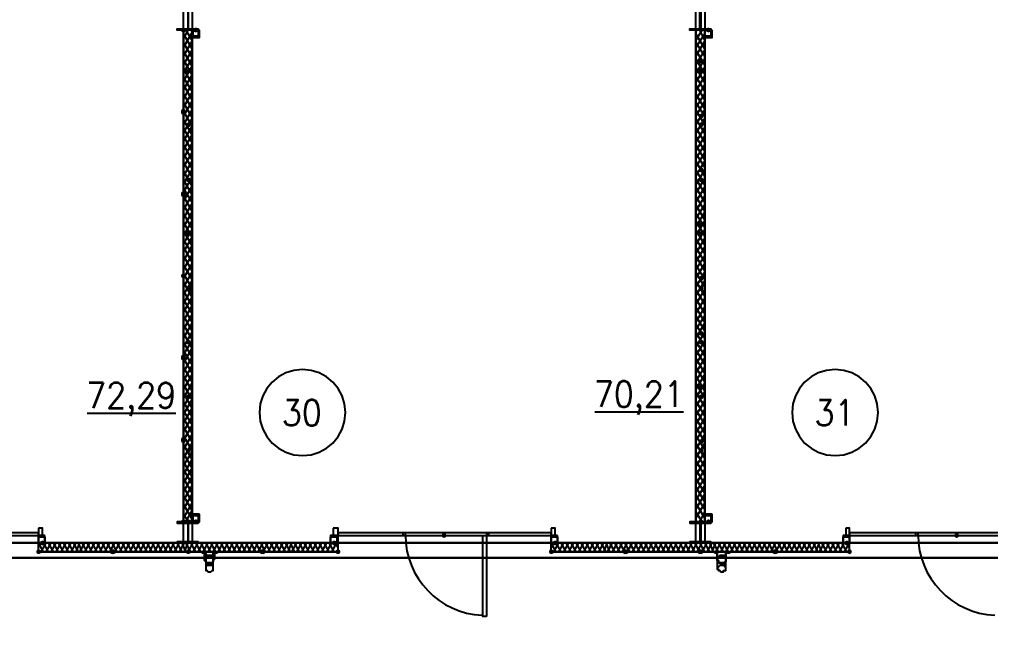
# Model space of a CAD drawing. Header units: millimetres. Extents: x 0 to 420, y 0 to 297.
# Drawn here: x 267.57 to 300.53, y 100.58 to 121.86 of the extents above; entities that cross this region are included whole.
import ezdxf

# ---------------------------------------------------------------- set-up
doc = ezdxf.new("R2010")
doc.units = ezdxf.units.MM
doc.layers.get('0').update_dxf_attribs({"linetype": 'CONTINUOUS'})
doc.styles.get("Standard").update_dxf_attribs({"font": 'STANDARD'})

msp = doc.modelspace()

# ---------------------------------------------------------------- hatches: boundary and pattern name
at = {"true_color": 0x0000fe}
for points in [[(273.219333, 121.496667), (273.194462, 121.436871), (273.134667, 121.412), (273.074871, 121.436871), (273.05, 121.496667), (273.074871, 121.556462), (273.134667, 121.581333), (273.194462, 121.556463)], [(273.219333, 121.496667), (273.194462, 121.436871), (273.134667, 121.412), (273.074871, 121.436871), (273.05, 121.496667), (273.074871, 121.556462), (273.134667, 121.581333), (273.194462, 121.556463)], [(273.219333, 118.745), (273.194462, 118.685204), (273.134667, 118.660333), (273.074871, 118.685204), (273.05, 118.745), (273.074871, 118.804796), (273.134667, 118.829667), (273.194462, 118.804796)], [(273.219333, 118.702667), (273.194462, 118.642871), (273.134667, 118.618), (273.074871, 118.642871), (273.05, 118.702667), (273.074871, 118.762462), (273.134667, 118.787333), (273.194462, 118.762463)], [(273.219333, 115.951), (273.194462, 115.891204), (273.134667, 115.866333), (273.074871, 115.891204), (273.05, 115.951), (273.074871, 116.010796), (273.134667, 116.035667), (273.194462, 116.010796)], [(273.219333, 115.908667), (273.194462, 115.848871), (273.134667, 115.824), (273.074871, 115.848871), (273.05, 115.908667), (273.074871, 115.968462), (273.134667, 115.993333), (273.194462, 115.968463)], [(273.219333, 113.157), (273.194462, 113.097204), (273.134667, 113.072333), (273.074871, 113.097204), (273.05, 113.157), (273.074871, 113.216796), (273.134667, 113.241667), (273.194462, 113.216796)], [(273.219333, 113.157), (273.194462, 113.097204), (273.134667, 113.072333), (273.074871, 113.097204), (273.05, 113.157), (273.074871, 113.216796), (273.134667, 113.241667), (273.194462, 113.216796)], [(273.219333, 110.405333), (273.194462, 110.345538), (273.134667, 110.320667), (273.074871, 110.345538), (273.05, 110.405333), (273.074871, 110.465129), (273.134667, 110.49), (273.194462, 110.465129)], [(273.219333, 110.363), (273.194462, 110.303204), (273.134667, 110.278333), (273.074871, 110.303204), (273.05, 110.363), (273.074871, 110.422796), (273.134667, 110.447667), (273.194462, 110.422796)], [(273.219333, 107.611333), (273.194462, 107.551537), (273.134667, 107.526667), (273.074871, 107.551537), (273.05, 107.611333), (273.074871, 107.671129), (273.134667, 107.696), (273.194462, 107.671129)], [(273.219333, 107.569), (273.194462, 107.509204), (273.134667, 107.484333), (273.074871, 107.509204), (273.05, 107.569), (273.074871, 107.628796), (273.134667, 107.653667), (273.194462, 107.628796)], [(273.219333, 104.817333), (273.194462, 104.757537), (273.134667, 104.732667), (273.074871, 104.757537), (273.05, 104.817333), (273.074871, 104.877129), (273.134667, 104.902), (273.194462, 104.877129)], [(268.308667, 103.801333), (268.283796, 103.741537), (268.224, 103.716667), (268.164204, 103.741537), (268.139333, 103.801333), (268.164204, 103.861129), (268.224, 103.886), (268.283796, 103.861129)], [(270.806333, 103.801333), (270.781462, 103.741537), (270.721667, 103.716667), (270.661871, 103.741537), (270.637, 103.801333), (270.661871, 103.861129), (270.721667, 103.886), (270.781462, 103.861129)], [(270.848667, 103.801333), (270.823796, 103.741537), (270.764, 103.716667), (270.704204, 103.741537), (270.679333, 103.801333), (270.704204, 103.861129), (270.764, 103.886), (270.823796, 103.861129)], [(273.388667, 103.801333), (273.363796, 103.741537), (273.304, 103.716667), (273.244204, 103.741537), (273.219333, 103.801333), (273.244204, 103.861129), (273.304, 103.886), (273.363796, 103.861129)], [(273.388667, 103.801333), (273.363796, 103.741537), (273.304, 103.716667), (273.244204, 103.741537), (273.219333, 103.801333), (273.244204, 103.861129), (273.304, 103.886), (273.363796, 103.861129)], [(273.388667, 103.801333), (273.363796, 103.741537), (273.304, 103.716667), (273.244204, 103.741537), (273.219333, 103.801333), (273.244204, 103.861129), (273.304, 103.886), (273.363796, 103.861129)], [(273.388667, 103.801333), (273.363796, 103.741537), (273.304, 103.716667), (273.244204, 103.741537), (273.219333, 103.801333), (273.244204, 103.861129), (273.304, 103.886), (273.363796, 103.861129)], [(275.886333, 103.801333), (275.861463, 103.741537), (275.801667, 103.716667), (275.741871, 103.741537), (275.717, 103.801333), (275.741871, 103.861129), (275.801667, 103.886), (275.861462, 103.861129)], [(275.928667, 103.801333), (275.903796, 103.741537), (275.844, 103.716667), (275.784204, 103.741537), (275.759333, 103.801333), (275.784204, 103.861129), (275.844, 103.886), (275.903796, 103.861129)], [(278.468667, 103.801333), (278.443796, 103.741537), (278.384, 103.716667), (278.324204, 103.741537), (278.299333, 103.801333), (278.324204, 103.861129), (278.384, 103.886), (278.443796, 103.861129)], [(285.707667, 103.801333), (285.682796, 103.741537), (285.623, 103.716667), (285.563204, 103.741537), (285.538333, 103.801333), (285.563204, 103.861129), (285.623, 103.886), (285.682796, 103.861129)], [(288.205333, 103.801333), (288.180462, 103.741537), (288.120667, 103.716667), (288.060871, 103.741537), (288.036, 103.801333), (288.060871, 103.861129), (288.120667, 103.886), (288.180462, 103.861129)], [(288.247667, 103.801333), (288.222796, 103.741537), (288.163, 103.716667), (288.103204, 103.741537), (288.078333, 103.801333), (288.103204, 103.861129), (288.163, 103.886), (288.222796, 103.861129)], [(290.745333, 103.801333), (290.720463, 103.741537), (290.660667, 103.716667), (290.600871, 103.741537), (290.576, 103.801333), (290.600871, 103.861129), (290.660667, 103.886), (290.720462, 103.861129)], [(290.745333, 103.801333), (290.720463, 103.741537), (290.660667, 103.716667), (290.600871, 103.741537), (290.576, 103.801333), (290.600871, 103.861129), (290.660667, 103.886), (290.720462, 103.861129)], [(290.787667, 103.801333), (290.762796, 103.741537), (290.703, 103.716667), (290.643204, 103.741537), (290.618333, 103.801333), (290.643204, 103.861129), (290.703, 103.886), (290.762796, 103.861129)], [(290.787667, 103.801333), (290.762796, 103.741537), (290.703, 103.716667), (290.643204, 103.741537), (290.618333, 103.801333), (290.643204, 103.861129), (290.703, 103.886), (290.762796, 103.861129)], [(293.285333, 103.801333), (293.260463, 103.741537), (293.200667, 103.716667), (293.140871, 103.741537), (293.116, 103.801333), (293.140871, 103.861129), (293.200667, 103.886), (293.260462, 103.861129)], [(293.327667, 103.801333), (293.302796, 103.741537), (293.243, 103.716667), (293.183204, 103.741537), (293.158333, 103.801333), (293.183204, 103.861129), (293.243, 103.886), (293.302796, 103.861129)], [(295.825333, 103.801333), (295.800462, 103.741537), (295.740667, 103.716667), (295.680871, 103.741537), (295.656, 103.801333), (295.680871, 103.861129), (295.740667, 103.886), (295.800462, 103.861129)]]:
    msp.add_hatch(color=0, dxfattribs=at).paths.add_polyline_path(points, flags=0)
at = {"true_color": 0x000007}
h = msp.add_hatch(color=0, dxfattribs=at)
h.paths.add_polyline_path([(273.134667, 121.496667), (273.134667, 104.817333)], flags=0)
h.paths.add_polyline_path([(273.134667, 104.817333), (273.134667, 121.496667)], flags=0)
for points in [[(273.642667, 121.496667), (273.617796, 121.436871), (273.558, 121.412), (273.498204, 121.436871), (273.473333, 121.496667), (273.498204, 121.556462), (273.558, 121.581333), (273.617796, 121.556463)], [(291.041667, 121.496667), (291.016796, 121.436871), (290.957, 121.412), (290.897204, 121.436871), (290.872333, 121.496667), (290.897204, 121.556462), (290.957, 121.581333), (291.016796, 121.556463)], [(290.787667, 120.438333), (290.762796, 120.378537), (290.703, 120.353667), (290.643204, 120.378537), (290.618333, 120.438333), (290.643204, 120.498129), (290.703, 120.523), (290.762796, 120.498129)], [(273.388667, 120.099667), (273.363796, 120.039871), (273.304, 120.015), (273.244204, 120.039871), (273.219333, 120.099667), (273.244204, 120.159462), (273.304, 120.184333), (273.363796, 120.159463)], [(290.787667, 120.099667), (290.762796, 120.039871), (290.703, 120.015), (290.643204, 120.039871), (290.618333, 120.099667), (290.643204, 120.159462), (290.703, 120.184333), (290.762796, 120.159463)], [(290.787667, 118.575667), (290.762796, 118.515871), (290.703, 118.491), (290.643204, 118.515871), (290.618333, 118.575667), (290.643204, 118.635462), (290.703, 118.660333), (290.762796, 118.635463)], [(273.388667, 118.279333), (273.363796, 118.219537), (273.304, 118.194667), (273.244204, 118.219537), (273.219333, 118.279333), (273.244204, 118.339129), (273.304, 118.364), (273.363796, 118.339129)], [(290.787667, 118.279333), (290.762796, 118.219537), (290.703, 118.194667), (290.643204, 118.219537), (290.618333, 118.279333), (290.643204, 118.339129), (290.703, 118.364), (290.762796, 118.339129)], [(290.787667, 116.755333), (290.762796, 116.695538), (290.703, 116.670667), (290.643204, 116.695538), (290.618333, 116.755333), (290.643204, 116.815129), (290.703, 116.84), (290.762796, 116.815129)], [(273.388667, 116.416667), (273.363796, 116.356871), (273.304, 116.332), (273.244204, 116.356871), (273.219333, 116.416667), (273.244204, 116.476462), (273.304, 116.501333), (273.363796, 116.476463)], [(290.787667, 116.416667), (290.762796, 116.356871), (290.703, 116.332), (290.643204, 116.356871), (290.618333, 116.416667), (290.643204, 116.476462), (290.703, 116.501333), (290.762796, 116.476463)], [(290.787667, 114.892667), (290.762796, 114.832871), (290.703, 114.808), (290.643204, 114.832871), (290.618333, 114.892667), (290.643204, 114.952462), (290.703, 114.977333), (290.762796, 114.952463)], [(273.388667, 114.596333), (273.363796, 114.536537), (273.304, 114.511667), (273.244204, 114.536537), (273.219333, 114.596333), (273.244204, 114.656129), (273.304, 114.681), (273.363796, 114.656129)], [(290.787667, 114.596333), (290.762796, 114.536537), (290.703, 114.511667), (290.643204, 114.536537), (290.618333, 114.596333), (290.643204, 114.656129), (290.703, 114.681), (290.762796, 114.656129)], [(290.787667, 113.072333), (290.762796, 113.012538), (290.703, 112.987667), (290.643204, 113.012538), (290.618333, 113.072333), (290.643204, 113.132129), (290.703, 113.157), (290.762796, 113.132129)], [(273.388667, 112.733667), (273.363796, 112.673871), (273.304, 112.649), (273.244204, 112.673871), (273.219333, 112.733667), (273.244204, 112.793462), (273.304, 112.818333), (273.363796, 112.793463)], [(290.787667, 112.733667), (290.762796, 112.673871), (290.703, 112.649), (290.643204, 112.673871), (290.618333, 112.733667), (290.643204, 112.793462), (290.703, 112.818333), (290.762796, 112.793463)], [(290.787667, 111.209667), (290.762796, 111.149871), (290.703, 111.125), (290.643204, 111.149871), (290.618333, 111.209667), (290.643204, 111.269462), (290.703, 111.294333), (290.762796, 111.269463)], [(273.388667, 110.913333), (273.363796, 110.853537), (273.304, 110.828667), (273.244204, 110.853537), (273.219333, 110.913333), (273.244204, 110.973129), (273.304, 110.998), (273.363796, 110.973129)], [(290.787667, 110.913333), (290.762796, 110.853537), (290.703, 110.828667), (290.643204, 110.853537), (290.618333, 110.913333), (290.643204, 110.973129), (290.703, 110.998), (290.762796, 110.973129)], [(290.787667, 109.389333), (290.762796, 109.329537), (290.703, 109.304667), (290.643204, 109.329537), (290.618333, 109.389333), (290.643204, 109.449129), (290.703, 109.474), (290.762796, 109.449129)], [(273.388667, 109.050667), (273.363796, 108.990871), (273.304, 108.966), (273.244204, 108.990871), (273.219333, 109.050667), (273.244204, 109.110462), (273.304, 109.135333), (273.363796, 109.110463)], [(290.787667, 109.050667), (290.762796, 108.990871), (290.703, 108.966), (290.643204, 108.990871), (290.618333, 109.050667), (290.643204, 109.110462), (290.703, 109.135333), (290.762796, 109.110463)], [(290.787667, 107.526667), (290.762796, 107.466871), (290.703, 107.442), (290.643204, 107.466871), (290.618333, 107.526667), (290.643204, 107.586462), (290.703, 107.611333), (290.762796, 107.586463)], [(273.388667, 107.230333), (273.363796, 107.170538), (273.304, 107.145667), (273.244204, 107.170538), (273.219333, 107.230333), (273.244204, 107.290129), (273.304, 107.315), (273.363796, 107.290129)], [(290.787667, 107.230333), (290.762796, 107.170538), (290.703, 107.145667), (290.643204, 107.170538), (290.618333, 107.230333), (290.643204, 107.290129), (290.703, 107.315), (290.762796, 107.290129)], [(273.388667, 104.817333), (273.363796, 104.757537), (273.304, 104.732667), (273.244204, 104.757537), (273.219333, 104.817333), (273.244204, 104.877129), (273.304, 104.902), (273.363796, 104.877129)], [(273.642667, 104.817333), (273.617796, 104.757537), (273.558, 104.732667), (273.498204, 104.757537), (273.473333, 104.817333), (273.498204, 104.877129), (273.558, 104.902), (273.617796, 104.877129)], [(290.787667, 104.817333), (290.762796, 104.757537), (290.703, 104.732667), (290.643204, 104.757537), (290.618333, 104.817333), (290.643204, 104.877129), (290.703, 104.902), (290.762796, 104.877129)], [(290.787667, 104.817333), (290.762796, 104.757537), (290.703, 104.732667), (290.643204, 104.757537), (290.618333, 104.817333), (290.643204, 104.877129), (290.703, 104.902), (290.762796, 104.877129)], [(291.041667, 104.817333), (291.016796, 104.757537), (290.957, 104.732667), (290.897204, 104.757537), (290.872333, 104.817333), (290.897204, 104.877129), (290.957, 104.902), (291.016796, 104.877129)], [(268.435667, 104.097667), (268.410796, 104.037871), (268.351, 104.013), (268.291204, 104.037871), (268.266333, 104.097667), (268.291204, 104.157462), (268.351, 104.182333), (268.410796, 104.157463)], [(278.341667, 104.097667), (278.316796, 104.037871), (278.257, 104.013), (278.197204, 104.037871), (278.172333, 104.097667), (278.197204, 104.157462), (278.257, 104.182333), (278.316796, 104.157463)], [(282.067, 104.351667), (282.042129, 104.291871), (281.982333, 104.267), (281.922538, 104.291871), (281.897667, 104.351667), (281.922537, 104.411462), (281.982333, 104.436333), (282.042129, 104.411463)], [(282.067, 104.351667), (282.042129, 104.291871), (281.982333, 104.267), (281.922538, 104.291871), (281.897667, 104.351667), (281.922537, 104.411462), (281.982333, 104.436333), (282.042129, 104.411463)], [(285.834667, 104.097667), (285.809796, 104.037871), (285.75, 104.013), (285.690204, 104.037871), (285.665333, 104.097667), (285.690204, 104.157462), (285.75, 104.182333), (285.809796, 104.157463)], [(295.740667, 104.097667), (295.715796, 104.037871), (295.656, 104.013), (295.596204, 104.037871), (295.571333, 104.097667), (295.596204, 104.157462), (295.656, 104.182333), (295.715796, 104.157463)], [(299.466, 104.351667), (299.441129, 104.291871), (299.381333, 104.267), (299.321537, 104.291871), (299.296667, 104.351667), (299.321537, 104.411462), (299.381333, 104.436333), (299.441129, 104.411463)], [(299.466, 104.351667), (299.441129, 104.291871), (299.381333, 104.267), (299.321537, 104.291871), (299.296667, 104.351667), (299.321537, 104.411462), (299.381333, 104.436333), (299.441129, 104.411463)]]:
    msp.add_hatch(color=0, dxfattribs=at).paths.add_polyline_path(points, flags=0)
h = msp.add_hatch(color=0, dxfattribs=at)
h.paths.add_polyline_path([(268.224, 103.801333), (273.304, 103.801333)], flags=0)
h.paths.add_polyline_path([(273.304, 103.801333), (268.224, 103.801333)], flags=0)
h = msp.add_hatch(color=0, dxfattribs=at)
h.paths.add_polyline_path([(273.304, 103.801333), (278.384, 103.801333)], flags=0)
h.paths.add_polyline_path([(278.384, 103.801333), (273.304, 103.801333)], flags=0)
h = msp.add_hatch(color=0, dxfattribs=at)
h.paths.add_polyline_path([(285.623, 103.801333), (290.660667, 103.801333)], flags=0)
h.paths.add_polyline_path([(290.660667, 103.801333), (285.623, 103.801333)], flags=0)
h = msp.add_hatch(color=0, dxfattribs=at)
h.paths.add_polyline_path([(290.703, 103.801333), (295.740667, 103.801333)], flags=0)
h.paths.add_polyline_path([(295.740667, 103.801333), (290.703, 103.801333)], flags=0)

# ---------------------------------------------------------------- linework, layer by layer
at = {"color": 0, "true_color": 0x000007}
for points in [[(104.309333, 103.589667), (390.101667, 103.589667), (390.101667, 221.276333), (104.309333, 221.276333)], [(273.134667, 104.097667), (273.134667, 138.599333), (272.923, 138.599333), (259.757333, 138.599333), (255.524, 138.599333), (255.524, 104.097667)], [(273.431, 104.097667), (290.533667, 104.097667), (290.533667, 138.599333), (290.322, 138.599333), (277.156333, 138.599333), (273.431, 138.599333)], [(290.83, 104.097667), (307.932667, 104.097667), (307.932667, 138.599333), (307.721, 138.599333), (294.513, 138.599333), (290.83, 138.599333)], [(273.642667, 121.496667), (272.923, 121.496667), (272.923, 121.539), (273.304, 121.539), (273.304, 122.174), (272.923, 122.174), (272.923, 122.216333), (273.642667, 122.216333), (273.642667, 122.174), (273.304, 122.174), (273.304, 121.539), (273.642667, 121.539)], [(291.041667, 121.496667), (290.322, 121.496667), (290.322, 121.539), (290.660667, 121.539), (290.660667, 122.174), (290.322, 122.174), (290.322, 122.216333), (291.041667, 122.216333), (291.041667, 122.174), (290.703, 122.174), (290.703, 121.539), (291.041667, 121.539)], [(273.134667, 121.496667), (273.134667, 104.817333)], [(273.134667, 104.817333), (273.134667, 121.496667)], [(273.134667, 121.496667), (273.134667, 104.817333), (273.431, 104.817333), (273.431, 121.496667)], [(273.134667, 104.817333), (273.134667, 121.496667)], [(273.134667, 104.817333), (273.134667, 121.496667)], [(273.685, 121.496667), (273.431, 121.496667), (273.431, 121.242667), (273.685, 121.242667)], [(273.642667, 121.496667), (273.642667, 121.285), (273.473333, 121.285), (273.473333, 121.496667)], [(290.533667, 121.496667), (290.533667, 104.817333), (290.83, 104.817333), (290.83, 121.496667)], [(291.084, 121.496667), (290.83, 121.496667), (290.83, 121.242667), (291.084, 121.242667)], [(291.041667, 121.496667), (291.041667, 121.285), (290.83, 121.285), (290.83, 121.496667)], [(273.642667, 104.817333), (272.923, 104.817333), (272.923, 104.775), (273.304, 104.775), (273.304, 104.14), (272.923, 104.14), (272.923, 104.097667), (273.642667, 104.097667), (273.642667, 104.14), (273.304, 104.14), (273.304, 104.775), (273.642667, 104.775)], [(273.685, 105.071333), (273.431, 105.071333), (273.431, 104.817333), (273.685, 104.817333)], [(273.642667, 105.029), (273.642667, 104.817333), (273.473333, 104.817333), (273.473333, 105.029)], [(291.041667, 104.817333), (290.322, 104.817333), (290.322, 104.775), (290.660667, 104.775), (290.660667, 104.14), (290.322, 104.14), (290.322, 104.097667), (291.041667, 104.097667), (291.041667, 104.14), (290.703, 104.14), (290.703, 104.775), (291.041667, 104.775)], [(291.084, 105.071333), (290.83, 105.071333), (290.83, 104.817333), (291.084, 104.817333)], [(291.041667, 105.029), (291.041667, 104.817333), (290.83, 104.817333), (290.83, 105.029)], [(268.224, 104.605667), (268.224, 104.351667), (268.351, 104.351667), (268.351, 104.605667)], [(278.214667, 104.605667), (278.214667, 104.351667), (278.384, 104.351667), (278.384, 104.605667)], [(285.623, 104.605667), (285.623, 104.351667), (285.75, 104.351667), (285.75, 104.605667)], [(295.613667, 104.605667), (295.613667, 104.351667), (295.740667, 104.351667), (295.740667, 104.605667)], [(260.985, 104.351667), (268.224, 104.351667), (268.224, 104.436333), (260.985, 104.436333)], [(268.435667, 104.351667), (268.224, 104.351667), (268.224, 104.097667), (268.435667, 104.097667)], [(268.435667, 104.309333), (268.435667, 104.097667), (268.224, 104.097667), (268.224, 104.309333)], [(278.384, 104.351667), (278.13, 104.351667), (278.13, 104.097667), (278.384, 104.097667)], [(278.341667, 104.309333), (278.341667, 104.097667), (278.13, 104.097667), (278.13, 104.309333)], [(278.384, 104.351667), (285.623, 104.351667), (285.623, 104.436333), (278.384, 104.436333)], [(280.585333, 104.351667), (280.67, 104.351667), (280.67, 104.436333), (280.585333, 104.436333)], [(283.421667, 101.6), (283.294667, 101.6), (283.294667, 104.351667), (283.421667, 104.351667)], [(283.421667, 104.351667), (283.506333, 104.351667), (283.506333, 104.436333), (283.421667, 104.436333)], [(285.834667, 104.351667), (285.623, 104.351667), (285.623, 104.097667), (285.834667, 104.097667)], [(285.834667, 104.309333), (285.834667, 104.097667), (285.623, 104.097667), (285.623, 104.309333)], [(295.740667, 104.351667), (295.529, 104.351667), (295.529, 104.097667), (295.740667, 104.097667)], [(295.740667, 104.309333), (295.740667, 104.097667), (295.529, 104.097667), (295.529, 104.309333)], [(295.740667, 104.351667), (303.022, 104.351667), (303.022, 104.436333), (295.740667, 104.436333)], [(297.984333, 104.351667), (298.069, 104.351667), (298.069, 104.436333), (297.984333, 104.436333)], [(116.416667, 94.953667), (377.994333, 94.953667), (377.994333, 103.589667), (116.416667, 103.589667)], [(268.224, 103.801333), (273.304, 103.801333)], [(273.304, 103.801333), (268.224, 103.801333)], [(268.224, 103.801333), (273.304, 103.801333)], [(268.224, 103.801333), (273.304, 103.801333)], [(273.304, 103.801333), (278.384, 103.801333)], [(278.384, 103.801333), (273.304, 103.801333)], [(278.384, 103.801333), (273.304, 103.801333)], [(278.384, 103.801333), (273.304, 103.801333)], [(273.769667, 103.759), (273.854333, 103.759), (273.854333, 103.547333), (273.854333, 103.505), (273.896667, 103.505), (273.896667, 103.462667), (273.939, 103.420333), (273.981333, 103.420333), (273.981333, 103.378), (274.023667, 103.378), (274.066, 103.378), (274.066, 103.420333), (274.108333, 103.420333), (274.150667, 103.462667), (274.150667, 103.505), (274.193, 103.547333), (274.193, 103.759), (274.277667, 103.759), (274.150667, 103.759), (274.150667, 103.547333), (274.150667, 103.505), (274.150667, 103.462667), (274.108333, 103.420333), (274.066, 103.420333), (274.023667, 103.420333), (273.981333, 103.420333), (273.939, 103.420333), (273.896667, 103.462667), (273.896667, 103.505), (273.896667, 103.547333), (273.896667, 103.759), (273.769667, 103.759), (273.854333, 103.759), (273.854333, 103.547333), (273.854333, 103.505), (273.896667, 103.505), (273.896667, 103.462667), (273.939, 103.420333), (273.981333, 103.420333), (273.981333, 103.378), (274.023667, 103.378), (274.066, 103.378), (274.066, 103.420333), (274.108333, 103.420333), (274.150667, 103.462667), (274.150667, 103.505), (274.193, 103.547333), (274.193, 103.759), (274.277667, 103.759), (274.150667, 103.759), (274.150667, 103.547333), (274.150667, 103.505), (274.150667, 103.462667), (274.108333, 103.420333), (274.066, 103.420333), (274.023667, 103.420333), (273.981333, 103.420333), (273.939, 103.420333), (273.896667, 103.462667), (273.896667, 103.505), (273.896667, 103.547333), (273.896667, 103.759), (273.769667, 103.759), (273.896667, 103.759), (273.896667, 103.547333), (273.896667, 103.505), (273.896667, 103.462667), (273.939, 103.420333), (273.981333, 103.420333), (274.023667, 103.420333), (274.066, 103.420333), (274.108333, 103.420333), (274.150667, 103.462667), (274.150667, 103.505), (274.150667, 103.547333), (274.150667, 103.759), (274.277667, 103.759), (274.193, 103.759), (274.193, 103.547333), (274.150667, 103.505), (274.150667, 103.462667), (274.108333, 103.420333), (274.066, 103.420333), (274.066, 103.378), (274.023667, 103.378), (273.981333, 103.378), (273.981333, 103.420333), (273.939, 103.420333), (273.896667, 103.462667), (273.896667, 103.505), (273.854333, 103.505), (273.854333, 103.547333), (273.854333, 103.759)], [(273.896667, 103.547333), (273.896667, 103.589667), (273.896667, 103.632), (273.939, 103.632), (273.939, 103.674333), (273.981333, 103.674333), (274.023667, 103.674333), (274.066, 103.674333), (274.108333, 103.674333), (274.108333, 103.632), (274.150667, 103.632), (274.150667, 103.589667), (274.150667, 103.547333), (274.150667, 103.505), (274.150667, 103.462667), (274.108333, 103.420333), (274.066, 103.420333), (274.023667, 103.420333), (273.981333, 103.420333), (273.939, 103.420333), (273.896667, 103.462667), (273.896667, 103.505), (273.896667, 103.547333), (273.896667, 103.505), (273.896667, 103.462667), (273.939, 103.420333), (273.981333, 103.420333), (274.023667, 103.420333), (274.066, 103.420333), (274.108333, 103.420333), (274.150667, 103.462667), (274.150667, 103.505), (274.150667, 103.547333), (274.150667, 103.589667), (274.150667, 103.632), (274.108333, 103.632), (274.108333, 103.674333), (274.066, 103.674333), (274.023667, 103.674333), (273.981333, 103.674333), (273.939, 103.674333), (273.939, 103.632), (273.896667, 103.632), (273.896667, 103.589667)], [(274.150667, 103.547333), (274.150667, 103.589667), (274.150667, 103.632), (274.108333, 103.632), (274.108333, 103.674333), (274.066, 103.674333), (274.023667, 103.674333), (273.981333, 103.674333), (273.939, 103.674333), (273.939, 103.632), (273.896667, 103.632), (273.896667, 103.589667), (273.896667, 103.547333), (273.896667, 103.505), (273.896667, 103.462667), (273.939, 103.420333), (273.981333, 103.420333), (274.023667, 103.420333), (274.066, 103.420333), (274.108333, 103.420333), (274.150667, 103.462667), (274.150667, 103.505)], [(285.623, 103.801333), (290.660667, 103.801333)], [(290.660667, 103.801333), (285.623, 103.801333)], [(285.623, 103.801333), (290.660667, 103.801333)], [(285.623, 103.801333), (290.660667, 103.801333)], [(290.703, 103.801333), (295.740667, 103.801333)], [(295.740667, 103.801333), (290.703, 103.801333)], [(295.740667, 103.801333), (290.703, 103.801333)], [(295.740667, 103.801333), (290.703, 103.801333)], [(291.168667, 103.759), (291.253333, 103.759), (291.253333, 103.547333), (291.253333, 103.505), (291.295667, 103.462667), (291.295667, 103.420333), (291.338, 103.420333), (291.380333, 103.378), (291.422667, 103.378), (291.465, 103.378), (291.465, 103.420333), (291.507333, 103.420333), (291.549667, 103.462667), (291.549667, 103.505), (291.549667, 103.547333), (291.549667, 103.759), (291.676667, 103.759), (291.549667, 103.759), (291.549667, 103.547333), (291.549667, 103.505), (291.549667, 103.462667), (291.507333, 103.462667), (291.507333, 103.420333), (291.465, 103.420333), (291.422667, 103.420333), (291.380333, 103.420333), (291.338, 103.420333), (291.295667, 103.420333), (291.295667, 103.462667), (291.295667, 103.505), (291.253333, 103.505), (291.253333, 103.547333), (291.253333, 103.759), (291.168667, 103.759), (291.253333, 103.759), (291.253333, 103.547333), (291.253333, 103.505), (291.295667, 103.462667), (291.295667, 103.420333), (291.338, 103.420333), (291.380333, 103.378), (291.422667, 103.378), (291.465, 103.378), (291.465, 103.420333), (291.507333, 103.420333), (291.549667, 103.462667), (291.549667, 103.505), (291.549667, 103.547333), (291.549667, 103.759), (291.676667, 103.759), (291.549667, 103.759), (291.549667, 103.547333), (291.549667, 103.505), (291.549667, 103.462667), (291.507333, 103.462667), (291.507333, 103.420333), (291.465, 103.420333), (291.422667, 103.420333), (291.380333, 103.420333), (291.338, 103.420333), (291.295667, 103.420333), (291.295667, 103.462667), (291.295667, 103.505), (291.253333, 103.505), (291.253333, 103.547333), (291.253333, 103.759), (291.168667, 103.759), (291.253333, 103.759), (291.253333, 103.547333), (291.253333, 103.505), (291.295667, 103.505), (291.295667, 103.462667), (291.295667, 103.420333), (291.338, 103.420333), (291.380333, 103.420333), (291.422667, 103.420333), (291.465, 103.420333), (291.507333, 103.420333), (291.507333, 103.462667), (291.549667, 103.462667), (291.549667, 103.505), (291.549667, 103.547333), (291.549667, 103.759), (291.676667, 103.759), (291.549667, 103.759), (291.549667, 103.547333), (291.549667, 103.505), (291.549667, 103.462667), (291.507333, 103.420333), (291.465, 103.420333), (291.465, 103.378), (291.422667, 103.378), (291.380333, 103.378), (291.338, 103.420333), (291.295667, 103.420333), (291.295667, 103.462667), (291.253333, 103.505), (291.253333, 103.547333), (291.253333, 103.759)], [(291.253333, 103.547333), (291.253333, 103.589667), (291.295667, 103.589667), (291.295667, 103.632), (291.338, 103.674333), (291.380333, 103.674333), (291.422667, 103.674333), (291.465, 103.674333), (291.507333, 103.674333), (291.507333, 103.632), (291.549667, 103.632), (291.549667, 103.589667), (291.549667, 103.547333), (291.549667, 103.505), (291.549667, 103.462667), (291.507333, 103.462667), (291.507333, 103.420333), (291.465, 103.420333), (291.422667, 103.420333), (291.380333, 103.420333), (291.338, 103.420333), (291.295667, 103.420333), (291.295667, 103.462667), (291.295667, 103.505), (291.253333, 103.505), (291.253333, 103.547333), (291.253333, 103.505), (291.295667, 103.505), (291.295667, 103.462667), (291.295667, 103.420333), (291.338, 103.420333), (291.380333, 103.420333), (291.422667, 103.420333), (291.465, 103.420333), (291.507333, 103.420333), (291.507333, 103.462667), (291.549667, 103.462667), (291.549667, 103.505), (291.549667, 103.547333), (291.549667, 103.589667), (291.549667, 103.632), (291.507333, 103.632), (291.507333, 103.674333), (291.465, 103.674333), (291.422667, 103.674333), (291.380333, 103.674333), (291.338, 103.674333), (291.295667, 103.632), (291.295667, 103.589667), (291.253333, 103.589667)], [(291.549667, 103.547333), (291.549667, 103.589667), (291.549667, 103.632), (291.507333, 103.632), (291.507333, 103.674333), (291.465, 103.674333), (291.422667, 103.674333), (291.380333, 103.674333), (291.338, 103.674333), (291.295667, 103.632), (291.295667, 103.589667), (291.253333, 103.589667), (291.253333, 103.547333), (291.253333, 103.505), (291.295667, 103.505), (291.295667, 103.462667), (291.295667, 103.420333), (291.338, 103.420333), (291.380333, 103.420333), (291.422667, 103.420333), (291.465, 103.420333), (291.507333, 103.420333), (291.507333, 103.462667), (291.549667, 103.462667), (291.549667, 103.505)], [(273.896667, 103.251), (273.896667, 103.208667), (273.896667, 103.166333), (273.939, 103.166333), (273.981333, 103.124), (274.023667, 103.124), (274.066, 103.124), (274.108333, 103.166333), (274.150667, 103.166333), (274.150667, 103.208667), (274.150667, 103.251), (274.150667, 103.293333), (274.108333, 103.335667), (274.066, 103.335667), (274.023667, 103.335667), (273.981333, 103.335667), (273.939, 103.335667), (273.896667, 103.293333)], [(291.253333, 103.251), (291.253333, 103.208667), (291.295667, 103.208667), (291.295667, 103.166333), (291.338, 103.166333), (291.380333, 103.124), (291.422667, 103.124), (291.465, 103.124), (291.465, 103.166333), (291.507333, 103.166333), (291.549667, 103.166333), (291.549667, 103.208667), (291.549667, 103.251), (291.549667, 103.293333), (291.507333, 103.293333), (291.507333, 103.335667), (291.465, 103.335667), (291.422667, 103.335667), (291.380333, 103.335667), (291.338, 103.335667), (291.295667, 103.293333)]]:
    msp.add_lwpolyline(points, close=True, dxfattribs=at)
for points in [[(273.304, 121.496667), (273.304, 122.216333)], [(290.703, 121.496667), (290.703, 122.216333)], [(272.965333, 121.496667), (272.965333, 121.539)], [(273.134667, 121.496667), (273.134667, 121.539)], [(273.134667, 121.496667), (273.177, 121.496667)], [(273.134667, 121.200333), (273.304, 121.496667)], [(273.134667, 104.817333), (273.134667, 121.496667), (273.134667, 104.817333), (273.134667, 121.496667)], [(273.134667, 120.904), (273.431, 121.412)], [(273.431, 120.861667), (273.134667, 121.369667)], [(273.431, 121.158), (273.219333, 121.496667)], [(273.431, 121.454333), (273.388667, 121.496667)], [(273.473333, 121.496667), (273.473333, 121.539)], [(273.642667, 121.496667), (273.642667, 121.539)], [(290.322, 121.496667), (290.322, 121.539)], [(290.533667, 121.496667), (290.533667, 121.539)], [(290.533667, 121.454333), (290.576, 121.496667)], [(290.533667, 121.158), (290.745333, 121.496667)], [(290.533667, 120.904), (290.83, 121.369667)], [(290.83, 120.861667), (290.533667, 121.369667)], [(290.83, 121.158), (290.660667, 121.496667)], [(290.83, 121.454333), (290.83, 121.496667)], [(290.872333, 121.496667), (290.872333, 121.539)], [(291.041667, 121.496667), (291.041667, 121.539)], [(273.134667, 120.607667), (273.431, 121.115667)], [(273.431, 120.565333), (273.134667, 121.073333)], [(273.558, 121.285), (273.558, 121.242667)], [(290.533667, 120.607667), (290.83, 121.115667)], [(290.83, 120.607667), (290.533667, 121.073333)], [(290.957, 121.285), (290.957, 121.242667)], [(273.134667, 120.311333), (273.431, 120.819333)], [(273.431, 120.269), (273.134667, 120.777)], [(290.533667, 120.311333), (290.83, 120.819333)], [(290.83, 120.311333), (290.533667, 120.819333)], [(273.134667, 120.057333), (273.431, 120.523)], [(273.431, 119.972667), (273.134667, 120.480667)], [(290.533667, 120.015), (290.83, 120.523)], [(290.83, 120.015), (290.533667, 120.523)], [(273.134667, 119.761), (273.431, 120.269)], [(273.431, 119.676333), (273.134667, 120.184333)], [(290.533667, 119.718667), (290.83, 120.226667)], [(290.83, 119.718667), (290.533667, 120.226667)], [(273.134667, 119.464667), (273.431, 119.972667)], [(273.431, 119.422333), (273.134667, 119.888)], [(273.134667, 119.168333), (273.431, 119.676333)], [(290.533667, 119.422333), (290.83, 119.930333)], [(290.83, 119.422333), (290.533667, 119.930333)], [(273.431, 119.126), (273.134667, 119.634)], [(273.134667, 118.872), (273.431, 119.38)], [(273.431, 118.829667), (273.134667, 119.337667)], [(290.533667, 119.126), (290.83, 119.634)], [(290.83, 119.126), (290.533667, 119.634)], [(290.533667, 118.872), (290.83, 119.337667)], [(290.83, 118.829667), (290.533667, 119.337667)], [(273.134667, 118.575667), (273.431, 119.083667)], [(273.431, 118.533333), (273.134667, 119.041333)], [(290.533667, 118.575667), (290.83, 119.083667)], [(290.83, 118.575667), (290.533667, 119.041333)], [(273.134667, 118.279333), (273.431, 118.787333)], [(273.431, 118.237), (273.134667, 118.745)], [(290.533667, 118.279333), (290.83, 118.787333)], [(290.83, 118.279333), (290.533667, 118.787333)], [(273.134667, 118.025333), (273.431, 118.491)], [(273.431, 117.940667), (273.134667, 118.448667)], [(290.533667, 117.983), (290.83, 118.491)], [(290.83, 117.983), (290.533667, 118.491)], [(273.134667, 117.729), (273.431, 118.237)], [(273.431, 117.686667), (273.134667, 118.152333)], [(290.533667, 117.686667), (290.83, 118.194667)], [(290.83, 117.686667), (290.533667, 118.194667)], [(273.134667, 117.432667), (273.431, 117.940667)], [(273.431, 117.390333), (273.134667, 117.898333)], [(290.533667, 117.390333), (290.83, 117.898333)], [(290.83, 117.390333), (290.533667, 117.898333)], [(273.134667, 117.136333), (273.431, 117.644333)], [(273.431, 117.094), (273.134667, 117.602)], [(273.134667, 116.84), (273.431, 117.348)], [(290.533667, 117.136333), (290.83, 117.602)], [(290.83, 117.094), (290.533667, 117.602)], [(290.533667, 116.84), (290.83, 117.348)], [(273.431, 116.797667), (273.134667, 117.305667)], [(273.134667, 116.543667), (273.431, 117.051667)], [(273.431, 116.501333), (273.134667, 117.009333)], [(290.83, 116.84), (290.533667, 117.305667)], [(290.533667, 116.543667), (290.83, 117.051667)], [(290.83, 116.543667), (290.533667, 117.051667)], [(273.134667, 116.289667), (273.431, 116.755333)], [(273.431, 116.205), (273.134667, 116.713)], [(290.533667, 116.247333), (290.83, 116.755333)], [(290.83, 116.247333), (290.533667, 116.755333)], [(273.134667, 115.993333), (273.431, 116.501333)], [(273.431, 115.908667), (273.134667, 116.416667)], [(290.533667, 115.951), (290.83, 116.459)], [(290.83, 115.951), (290.533667, 116.459)], [(273.134667, 115.697), (273.431, 116.205)], [(273.431, 115.654667), (273.134667, 116.120333)], [(290.533667, 115.654667), (290.83, 116.162667)], [(290.83, 115.654667), (290.533667, 116.162667)], [(273.134667, 115.400667), (273.431, 115.908667)], [(273.431, 115.358333), (273.134667, 115.866333)], [(290.533667, 115.358333), (290.83, 115.866333)], [(290.83, 115.358333), (290.533667, 115.866333)], [(273.134667, 115.104333), (273.431, 115.612333)], [(273.431, 115.062), (273.134667, 115.57)], [(290.533667, 115.104333), (290.83, 115.57)], [(290.83, 115.062), (290.533667, 115.57)], [(273.134667, 114.808), (273.431, 115.316)], [(273.431, 114.765667), (273.134667, 115.273667)], [(290.533667, 114.808), (290.83, 115.316)], [(290.83, 114.808), (290.533667, 115.273667)], [(273.134667, 114.511667), (273.431, 115.019667)], [(273.431, 114.469333), (273.134667, 114.977333)], [(273.134667, 114.257667), (273.431, 114.723333)], [(290.533667, 114.511667), (290.83, 115.019667)], [(290.83, 114.511667), (290.533667, 115.019667)], [(290.533667, 114.215333), (290.83, 114.723333)], [(290.83, 114.215333), (290.533667, 114.723333)], [(273.431, 114.173), (273.134667, 114.681)], [(273.134667, 113.961333), (273.431, 114.469333)], [(273.431, 113.919), (273.134667, 114.384667)], [(290.533667, 113.919), (290.83, 114.427)], [(290.83, 113.919), (290.533667, 114.427)], [(273.134667, 113.665), (273.431, 114.173)], [(273.431, 113.622667), (273.134667, 114.130667)], [(290.533667, 113.622667), (290.83, 114.130667)], [(290.83, 113.622667), (290.533667, 114.130667)], [(273.134667, 113.368667), (273.431, 113.876667)], [(273.431, 113.326333), (273.134667, 113.834333)], [(290.533667, 113.368667), (290.83, 113.834333)], [(290.83, 113.326333), (290.533667, 113.834333)], [(273.134667, 113.072333), (273.431, 113.580333)], [(273.431, 113.03), (273.134667, 113.538)], [(290.533667, 113.072333), (290.83, 113.580333)], [(290.83, 113.03), (290.533667, 113.538)], [(273.134667, 112.776), (273.431, 113.284)], [(273.431, 112.733667), (273.134667, 113.241667)], [(290.533667, 112.776), (290.83, 113.284)], [(290.83, 112.776), (290.533667, 113.284)], [(273.134667, 112.522), (273.431, 112.987667)], [(273.431, 112.437333), (273.134667, 112.945333)], [(273.134667, 112.225667), (273.431, 112.733667)], [(290.533667, 112.479667), (290.83, 112.987667)], [(290.83, 112.479667), (290.533667, 112.987667)], [(273.431, 112.141), (273.134667, 112.649)], [(273.134667, 111.929333), (273.431, 112.437333)], [(290.533667, 112.183333), (290.83, 112.691333)], [(290.83, 112.183333), (290.533667, 112.691333)], [(290.533667, 111.887), (290.83, 112.395)], [(290.83, 111.887), (290.533667, 112.395)], [(273.431, 111.887), (273.134667, 112.352667)], [(273.134667, 111.633), (273.431, 112.141)], [(273.431, 111.590667), (273.134667, 112.098667)], [(290.533667, 111.590667), (290.83, 112.098667)], [(290.83, 111.590667), (290.533667, 112.098667)], [(273.134667, 111.336667), (273.431, 111.844667)], [(273.431, 111.294333), (273.134667, 111.802333)], [(290.533667, 111.336667), (290.83, 111.802333)], [(290.83, 111.294333), (290.533667, 111.802333)], [(273.134667, 111.040333), (273.431, 111.548333)], [(273.431, 110.998), (273.134667, 111.506)], [(290.533667, 111.040333), (290.83, 111.548333)], [(290.83, 111.040333), (290.533667, 111.506)], [(273.134667, 110.744), (273.431, 111.252)], [(273.431, 110.701667), (273.134667, 111.209667)], [(290.533667, 110.744), (290.83, 111.252)], [(290.83, 110.744), (290.533667, 111.252)], [(273.134667, 110.49), (273.431, 110.955667)], [(273.431, 110.405333), (273.134667, 110.913333)], [(290.533667, 110.447667), (290.83, 110.955667)], [(290.83, 110.447667), (290.533667, 110.955667)], [(273.134667, 110.193667), (273.431, 110.701667)], [(273.431, 110.151333), (273.134667, 110.617)], [(290.533667, 110.151333), (290.83, 110.659333)], [(290.83, 110.151333), (290.533667, 110.659333)], [(273.134667, 109.897333), (273.431, 110.405333)], [(273.431, 109.855), (273.134667, 110.363)], [(273.134667, 109.601), (273.431, 110.109)], [(290.533667, 109.855), (290.83, 110.363)], [(290.83, 109.855), (290.533667, 110.363)], [(273.431, 109.558667), (273.134667, 110.066667)], [(273.134667, 109.304667), (273.431, 109.812667)], [(273.431, 109.262333), (273.134667, 109.770333)], [(278.638, 108.5215), (278.608328, 108.815844), (278.523228, 109.089996), (278.388572, 109.338083), (278.210232, 109.554232), (277.994083, 109.732572), (277.745996, 109.867228), (277.471844, 109.952328), (277.1775, 109.982), (276.883156, 109.952328), (276.609004, 109.867228), (276.360917, 109.732572), (276.144768, 109.554232), (275.966428, 109.338083), (275.831772, 109.089996), (275.746672, 108.815844), (275.717, 108.5215)], [(290.533667, 109.601), (290.83, 110.066667)], [(290.83, 109.558667), (290.533667, 110.066667)], [(290.533667, 109.304667), (290.83, 109.812667)], [(290.83, 109.262333), (290.533667, 109.770333)], [(296.714333, 108.5215), (296.684661, 108.815844), (296.599561, 109.089996), (296.464905, 109.338083), (296.286566, 109.554232), (296.070416, 109.732572), (295.822329, 109.867228), (295.548177, 109.952328), (295.253833, 109.982), (294.95949, 109.952328), (294.685338, 109.867228), (294.437251, 109.732572), (294.221101, 109.554232), (294.042762, 109.338083), (293.908106, 109.089996), (293.823005, 108.815844), (293.793333, 108.5215)], [(273.134667, 109.008333), (273.431, 109.516333)], [(273.431, 108.966), (273.134667, 109.474)], [(290.533667, 109.008333), (290.83, 109.516333)], [(290.83, 109.008333), (290.533667, 109.516333)], [(273.134667, 108.712), (273.431, 109.22)], [(273.431, 108.669667), (273.134667, 109.177667)], [(290.533667, 108.712), (290.83, 109.22)], [(290.83, 108.712), (290.533667, 109.22)], [(273.134667, 108.458), (273.431, 108.966)], [(273.431, 108.373333), (273.134667, 108.881333)], [(290.533667, 108.415667), (290.83, 108.923667)], [(290.83, 108.415667), (290.533667, 108.923667)], [(269.875, 108.500333), (272.880667, 108.500333)], [(273.134667, 108.161667), (273.431, 108.669667)], [(273.431, 108.119333), (273.134667, 108.585)], [(275.717, 108.5215), (275.746672, 108.227156), (275.831772, 107.953004), (275.966428, 107.704917), (276.144768, 107.488768), (276.360917, 107.310428), (276.609004, 107.175772), (276.883156, 107.090672), (277.1775, 107.061), (277.471844, 107.090672), (277.745996, 107.175772), (277.994083, 107.310428), (278.210232, 107.488768), (278.388572, 107.704917), (278.523228, 107.953004), (278.608328, 108.227156), (278.638, 108.5215)], [(287.104667, 108.542667), (290.110333, 108.542667)], [(290.533667, 108.119333), (290.83, 108.627333)], [(290.83, 108.119333), (290.533667, 108.627333)], [(293.793333, 108.5215), (293.823005, 108.227156), (293.908106, 107.953004), (294.042762, 107.704917), (294.221101, 107.488768), (294.437251, 107.310428), (294.685338, 107.175772), (294.95949, 107.090672), (295.253833, 107.061), (295.548177, 107.090672), (295.822329, 107.175772), (296.070416, 107.310428), (296.286566, 107.488768), (296.464905, 107.704917), (296.599561, 107.953004), (296.684661, 108.227156), (296.714333, 108.5215)], [(273.134667, 107.865333), (273.431, 108.373333)], [(273.431, 107.823), (273.134667, 108.331)], [(290.533667, 107.823), (290.83, 108.331)], [(290.83, 107.823), (290.533667, 108.331)], [(273.134667, 107.569), (273.431, 108.077)], [(273.431, 107.526667), (273.134667, 108.034667)], [(273.134667, 107.272667), (273.431, 107.780667)], [(290.533667, 107.569), (290.83, 108.034667)], [(290.83, 107.526667), (290.533667, 108.034667)], [(290.533667, 107.272667), (290.83, 107.780667)], [(273.431, 107.230333), (273.134667, 107.738333)], [(273.134667, 106.976333), (273.431, 107.484333)], [(290.83, 107.272667), (290.533667, 107.738333)], [(290.533667, 106.976333), (290.83, 107.484333)], [(290.83, 106.976333), (290.533667, 107.484333)], [(273.431, 106.934), (273.134667, 107.442)], [(273.134667, 106.722333), (273.431, 107.188)], [(273.431, 106.637667), (273.134667, 107.145667)], [(290.533667, 106.68), (290.83, 107.188)], [(290.83, 106.68), (290.533667, 107.188)], [(273.134667, 106.426), (273.431, 106.934)], [(273.431, 106.341333), (273.134667, 106.849333)], [(290.533667, 106.383667), (290.83, 106.891667)], [(290.83, 106.383667), (290.533667, 106.891667)], [(273.134667, 106.129667), (273.431, 106.637667)], [(273.431, 106.087333), (273.134667, 106.595333)], [(290.533667, 106.087333), (290.83, 106.595333)], [(290.83, 106.087333), (290.533667, 106.595333)], [(273.134667, 105.833333), (273.431, 106.341333)], [(273.431, 105.791), (273.134667, 106.299)], [(290.533667, 105.833333), (290.83, 106.299)], [(290.83, 105.791), (290.533667, 106.299)], [(273.134667, 105.537), (273.431, 106.045)], [(273.431, 105.494667), (273.134667, 106.002667)], [(290.533667, 105.537), (290.83, 106.045)], [(290.83, 105.494667), (290.533667, 106.002667)], [(273.134667, 105.240667), (273.431, 105.748667)], [(273.431, 105.198333), (273.134667, 105.706333)], [(290.533667, 105.240667), (290.83, 105.748667)], [(290.83, 105.240667), (290.533667, 105.706333)], [(273.134667, 104.944333), (273.431, 105.452333)], [(273.431, 104.902), (273.134667, 105.41)], [(273.219333, 104.817333), (273.431, 105.198333)], [(290.533667, 104.944333), (290.83, 105.452333)], [(290.83, 104.944333), (290.533667, 105.452333)], [(290.745333, 104.817333), (290.533667, 105.156)], [(290.660667, 104.817333), (290.83, 105.156)], [(272.965333, 104.817333), (272.965333, 104.775)], [(273.304, 104.817333), (273.134667, 105.113667)], [(273.177, 104.817333), (273.134667, 104.817333)], [(273.134667, 104.817333), (273.134667, 104.775)], [(273.304, 104.817333), (273.304, 104.097667)], [(273.388667, 104.817333), (273.431, 104.902)], [(273.473333, 104.817333), (273.473333, 104.775)], [(273.558, 105.071333), (273.558, 105.029)], [(273.642667, 104.817333), (273.642667, 104.775)], [(290.322, 104.817333), (290.322, 104.775)], [(290.576, 104.817333), (290.533667, 104.859667)], [(290.533667, 104.817333), (290.533667, 104.775)], [(290.703, 104.817333), (290.703, 104.097667)], [(290.83, 104.817333), (290.83, 104.859667)], [(290.872333, 104.817333), (290.872333, 104.775)], [(290.957, 105.071333), (290.957, 105.029)], [(291.041667, 104.817333), (291.041667, 104.775)], [(264.583333, 104.351667), (268.224, 104.351667), (268.224, 104.224667)], [(268.224, 104.224667), (268.224, 104.097667), (264.583333, 104.097667)], [(268.351, 104.351667), (268.351, 104.309333)], [(278.257, 104.351667), (278.257, 104.309333)], [(278.384, 104.224667), (278.384, 104.351667), (281.982333, 104.351667)], [(281.982333, 104.097667), (278.384, 104.097667), (278.384, 104.224667)], [(280.670021, 104.362623), (280.684178, 104.093229), (280.723805, 103.831184), (280.787688, 103.577758), (280.874608, 103.334221), (280.983351, 103.101843), (281.112701, 102.881894), (281.26144, 102.675643), (281.428354, 102.484361), (281.612226, 102.309318), (281.811839, 102.151784), (282.025978, 102.013028), (282.253427, 101.89432), (282.49297, 101.796931), (282.74339, 101.72213), (283.003471, 101.671187), (283.271997, 101.645373)], [(281.982333, 104.351667), (285.623, 104.351667), (285.623, 104.224667)], [(285.623, 104.224667), (285.623, 104.097667), (281.982333, 104.097667)], [(285.75, 104.351667), (285.75, 104.309333)], [(295.656, 104.351667), (295.656, 104.309333)], [(295.740667, 104.224667), (295.740667, 104.351667), (299.381333, 104.351667)], [(299.381333, 104.097667), (295.740667, 104.097667), (295.740667, 104.224667)], [(298.069021, 104.362623), (298.083178, 104.093229), (298.122805, 103.831184), (298.186688, 103.577758), (298.273608, 103.334221), (298.382351, 103.101843), (298.511701, 102.881894), (298.66044, 102.675643), (298.827354, 102.484361), (299.011226, 102.309318), (299.210839, 102.151784), (299.424978, 102.013028), (299.652427, 101.89432), (299.89197, 101.796931), (300.14239, 101.72213), (300.402471, 101.671187), (300.670997, 101.645373)], [(299.381333, 104.351667), (303.022, 104.351667), (303.022, 104.224667)], [(303.022, 104.224667), (303.022, 104.097667), (299.381333, 104.097667)], [(268.224, 103.970667), (268.308667, 104.097667)], [(268.393333, 103.801333), (268.224, 104.097667)], [(268.224, 103.801333), (268.224, 104.097667)], [(268.224, 103.801333), (268.224, 104.097667)], [(268.308667, 103.801333), (268.478, 104.097667)], [(278.214667, 104.097667), (268.351, 104.097667)], [(268.562667, 103.801333), (268.393333, 104.097667)], [(268.478, 103.801333), (268.647333, 104.097667)], [(268.732, 103.801333), (268.562667, 104.097667)], [(268.647333, 103.801333), (268.816667, 104.097667)], [(268.901333, 103.801333), (268.732, 104.097667)], [(268.816667, 103.801333), (268.986, 104.097667)], [(269.070667, 103.801333), (268.901333, 104.097667)], [(268.986, 103.801333), (269.155333, 104.097667)], [(269.24, 103.801333), (269.070667, 104.097667)], [(269.155333, 103.801333), (269.324667, 104.097667)], [(269.409333, 103.801333), (269.24, 104.097667)], [(269.324667, 103.801333), (269.494, 104.097667)], [(269.578667, 103.801333), (269.409333, 104.097667)], [(269.494, 103.801333), (269.621, 104.097667)], [(269.705667, 103.801333), (269.578667, 104.097667)], [(269.621, 103.801333), (269.790333, 104.097667)], [(269.875, 103.801333), (269.705667, 104.097667)], [(269.790333, 103.801333), (269.959667, 104.097667)], [(270.044333, 103.801333), (269.875, 104.097667)], [(269.959667, 103.801333), (270.129, 104.097667)], [(270.213667, 103.801333), (270.044333, 104.097667)], [(270.129, 103.801333), (270.298333, 104.097667)], [(270.383, 103.801333), (270.213667, 104.097667)], [(270.298333, 103.801333), (270.467667, 104.097667)], [(270.552333, 103.801333), (270.383, 104.097667)], [(270.467667, 103.801333), (270.637, 104.097667)], [(270.721667, 103.801333), (270.552333, 104.097667)], [(270.637, 103.801333), (270.806333, 104.097667)], [(270.891, 103.801333), (270.721667, 104.097667)], [(270.806333, 103.801333), (270.975667, 104.097667)], [(271.060333, 103.801333), (270.891, 104.097667)], [(270.975667, 103.801333), (271.145, 104.097667)], [(271.229667, 103.801333), (271.060333, 104.097667)], [(271.145, 103.801333), (271.314333, 104.097667)], [(271.399, 103.801333), (271.229667, 104.097667)], [(271.314333, 103.801333), (271.483667, 104.097667)], [(271.568333, 103.801333), (271.399, 104.097667)], [(271.483667, 103.801333), (271.653, 104.097667)], [(271.737667, 103.801333), (271.568333, 104.097667)], [(271.653, 103.801333), (271.822333, 104.097667)], [(271.907, 103.801333), (271.737667, 104.097667)], [(271.822333, 103.801333), (271.991667, 104.097667)], [(272.076333, 103.801333), (271.907, 104.097667)], [(271.991667, 103.801333), (272.161, 104.097667)], [(272.245667, 103.801333), (272.076333, 104.097667)], [(272.161, 103.801333), (272.330333, 104.097667)], [(272.415, 103.801333), (272.245667, 104.097667)], [(272.330333, 103.801333), (272.499667, 104.097667)], [(272.584333, 103.801333), (272.415, 104.097667)], [(272.499667, 103.801333), (272.669, 104.097667)], [(272.753667, 103.801333), (272.584333, 104.097667)], [(272.669, 103.801333), (272.838333, 104.097667)], [(272.923, 103.801333), (272.753667, 104.097667)], [(272.838333, 103.801333), (273.007667, 104.097667)], [(273.092333, 103.801333), (272.923, 104.097667)], [(272.965333, 104.14), (272.965333, 104.097667)], [(273.007667, 103.801333), (273.177, 104.097667)], [(273.219333, 103.801333), (273.092333, 104.097667)], [(273.134667, 104.14), (273.134667, 104.097667)], [(273.177, 103.801333), (273.304, 104.097667)], [(273.388667, 103.801333), (273.219333, 104.097667)], [(273.304, 103.801333), (273.473333, 104.097667)], [(273.558, 103.801333), (273.388667, 104.097667)], [(273.473333, 104.14), (273.473333, 104.097667)], [(273.473333, 103.801333), (273.642667, 104.097667)], [(273.727333, 103.801333), (273.558, 104.097667)], [(273.642667, 104.14), (273.642667, 104.097667)], [(273.642667, 103.801333), (273.812, 104.097667)], [(273.896667, 103.801333), (273.727333, 104.097667)], [(273.812, 103.801333), (273.981333, 104.097667)], [(274.066, 103.801333), (273.896667, 104.097667)], [(273.981333, 103.801333), (274.150667, 104.097667)], [(274.235333, 103.801333), (274.066, 104.097667)], [(274.150667, 103.801333), (274.32, 104.097667)], [(274.404667, 103.801333), (274.235333, 104.097667)], [(274.32, 103.801333), (274.489333, 104.097667)], [(274.574, 103.801333), (274.404667, 104.097667)], [(274.489333, 103.801333), (274.658667, 104.097667)], [(274.743333, 103.801333), (274.574, 104.097667)], [(274.658667, 103.801333), (274.828, 104.097667)], [(274.912667, 103.801333), (274.743333, 104.097667)], [(274.828, 103.801333), (274.997333, 104.097667)], [(275.082, 103.801333), (274.912667, 104.097667)], [(274.997333, 103.801333), (275.166667, 104.097667)], [(275.251333, 103.801333), (275.082, 104.097667)], [(275.166667, 103.801333), (275.336, 104.097667)], [(275.420667, 103.801333), (275.251333, 104.097667)], [(275.336, 103.801333), (275.505333, 104.097667)], [(275.59, 103.801333), (275.420667, 104.097667)], [(275.505333, 103.801333), (275.674667, 104.097667)], [(275.759333, 103.801333), (275.59, 104.097667)], [(275.674667, 103.801333), (275.844, 104.097667)], [(275.928667, 103.801333), (275.759333, 104.097667)], [(275.844, 103.801333), (276.013333, 104.097667)], [(276.098, 103.801333), (275.928667, 104.097667)], [(276.013333, 103.801333), (276.182667, 104.097667)], [(276.267333, 103.801333), (276.098, 104.097667)], [(276.182667, 103.801333), (276.352, 104.097667)], [(276.436667, 103.801333), (276.267333, 104.097667)], [(276.352, 103.801333), (276.521333, 104.097667)], [(276.606, 103.801333), (276.436667, 104.097667)], [(276.521333, 103.801333), (276.690667, 104.097667)], [(276.775333, 103.801333), (276.606, 104.097667)], [(276.690667, 103.801333), (276.817667, 104.097667)], [(276.902333, 103.801333), (276.775333, 104.097667)], [(276.817667, 103.801333), (276.987, 104.097667)], [(277.071667, 103.801333), (276.902333, 104.097667)], [(276.987, 103.801333), (277.156333, 104.097667)], [(277.241, 103.801333), (277.071667, 104.097667)], [(277.156333, 103.801333), (277.325667, 104.097667)], [(277.410333, 103.801333), (277.241, 104.097667)], [(277.325667, 103.801333), (277.495, 104.097667)], [(277.579667, 103.801333), (277.410333, 104.097667)], [(277.495, 103.801333), (277.664333, 104.097667)], [(277.749, 103.801333), (277.579667, 104.097667)], [(277.664333, 103.801333), (277.833667, 104.097667)], [(277.918333, 103.801333), (277.749, 104.097667)], [(277.833667, 103.801333), (278.003, 104.097667)], [(278.087667, 103.801333), (277.918333, 104.097667)], [(278.003, 103.801333), (278.172333, 104.097667)], [(278.257, 103.801333), (278.087667, 104.097667)], [(278.172333, 103.801333), (278.341667, 104.097667)], [(278.384, 103.928333), (278.257, 104.097667)], [(278.341667, 103.801333), (278.384, 103.843667)], [(278.384, 103.801333), (278.384, 104.097667)], [(278.384, 103.801333), (278.384, 104.097667)], [(285.623, 103.928333), (285.707667, 104.097667)], [(285.792333, 103.801333), (285.623, 104.097667)], [(285.623, 103.801333), (285.623, 104.097667)], [(285.623, 103.801333), (285.623, 104.097667)], [(285.623, 103.801333), (285.623, 103.843667)], [(285.707667, 103.801333), (285.877, 104.097667)], [(295.613667, 104.097667), (285.75, 104.097667)], [(285.961667, 103.801333), (285.792333, 104.097667)], [(285.877, 103.801333), (286.046333, 104.097667)], [(286.131, 103.801333), (285.961667, 104.097667)], [(286.046333, 103.801333), (286.215667, 104.097667)], [(286.300333, 103.801333), (286.131, 104.097667)], [(286.215667, 103.801333), (286.385, 104.097667)], [(286.469667, 103.801333), (286.300333, 104.097667)], [(286.385, 103.801333), (286.554333, 104.097667)], [(286.639, 103.801333), (286.469667, 104.097667)], [(286.554333, 103.801333), (286.723667, 104.097667)], [(286.808333, 103.801333), (286.639, 104.097667)], [(286.723667, 103.801333), (286.893, 104.097667)], [(286.977667, 103.801333), (286.808333, 104.097667)], [(286.893, 103.801333), (287.062333, 104.097667)], [(287.147, 103.801333), (286.977667, 104.097667)], [(287.062333, 103.801333), (287.231667, 104.097667)], [(287.316333, 103.801333), (287.147, 104.097667)], [(287.231667, 103.801333), (287.401, 104.097667)], [(287.485667, 103.801333), (287.316333, 104.097667)], [(287.401, 103.801333), (287.528, 104.097667)], [(287.612667, 103.801333), (287.485667, 104.097667)], [(287.528, 103.801333), (287.697333, 104.097667)], [(287.782, 103.801333), (287.612667, 104.097667)], [(287.697333, 103.801333), (287.866667, 104.097667)], [(287.951333, 103.801333), (287.782, 104.097667)], [(287.866667, 103.801333), (288.036, 104.097667)], [(288.120667, 103.801333), (287.951333, 104.097667)], [(288.036, 103.801333), (288.205333, 104.097667)], [(288.29, 103.801333), (288.120667, 104.097667)], [(288.205333, 103.801333), (288.374667, 104.097667)], [(288.459333, 103.801333), (288.29, 104.097667)], [(288.374667, 103.801333), (288.544, 104.097667)], [(288.628667, 103.801333), (288.459333, 104.097667)], [(288.544, 103.801333), (288.713333, 104.097667)], [(288.798, 103.801333), (288.628667, 104.097667)], [(288.713333, 103.801333), (288.882667, 104.097667)], [(288.967333, 103.801333), (288.798, 104.097667)], [(288.882667, 103.801333), (289.052, 104.097667)], [(289.136667, 103.801333), (288.967333, 104.097667)], [(289.052, 103.801333), (289.221333, 104.097667)], [(289.306, 103.801333), (289.136667, 104.097667)], [(289.221333, 103.801333), (289.390667, 104.097667)], [(289.475333, 103.801333), (289.306, 104.097667)], [(289.390667, 103.801333), (289.56, 104.097667)], [(289.644667, 103.801333), (289.475333, 104.097667)], [(289.56, 103.801333), (289.729333, 104.097667)], [(289.814, 103.801333), (289.644667, 104.097667)], [(289.729333, 103.801333), (289.898667, 104.097667)], [(289.983333, 103.801333), (289.814, 104.097667)], [(289.898667, 103.801333), (290.068, 104.097667)], [(290.152667, 103.801333), (289.983333, 104.097667)], [(290.068, 103.801333), (290.237333, 104.097667)], [(290.322, 103.801333), (290.152667, 104.097667)], [(290.237333, 103.801333), (290.406667, 104.097667)], [(290.322, 104.14), (290.322, 104.097667)], [(290.491333, 103.801333), (290.322, 104.097667)], [(290.406667, 103.801333), (290.576, 104.097667)], [(290.660667, 103.801333), (290.491333, 104.097667)], [(290.533667, 104.14), (290.533667, 104.097667)], [(290.576, 103.801333), (290.745333, 104.097667)], [(290.83, 103.801333), (290.660667, 104.097667)], [(290.745333, 103.801333), (290.914667, 104.097667)], [(290.999333, 103.801333), (290.83, 104.097667)], [(290.872333, 104.14), (290.872333, 104.097667)], [(290.914667, 103.801333), (291.084, 104.097667)], [(291.126333, 103.801333), (290.999333, 104.097667)], [(291.041667, 104.14), (291.041667, 104.097667)], [(291.084, 103.801333), (291.211, 104.097667)], [(291.295667, 103.801333), (291.126333, 104.097667)], [(291.211, 103.801333), (291.380333, 104.097667)], [(291.465, 103.801333), (291.295667, 104.097667)], [(291.380333, 103.801333), (291.549667, 104.097667)], [(291.634333, 103.801333), (291.465, 104.097667)], [(291.549667, 103.801333), (291.719, 104.097667)], [(291.803667, 103.801333), (291.634333, 104.097667)], [(291.719, 103.801333), (291.888333, 104.097667)], [(291.973, 103.801333), (291.803667, 104.097667)], [(291.888333, 103.801333), (292.057667, 104.097667)], [(292.142333, 103.801333), (291.973, 104.097667)], [(292.057667, 103.801333), (292.227, 104.097667)], [(292.311667, 103.801333), (292.142333, 104.097667)], [(292.227, 103.801333), (292.396333, 104.097667)], [(292.481, 103.801333), (292.311667, 104.097667)], [(292.396333, 103.801333), (292.565667, 104.097667)], [(292.650333, 103.801333), (292.481, 104.097667)], [(292.565667, 103.801333), (292.735, 104.097667)], [(292.819667, 103.801333), (292.650333, 104.097667)], [(292.735, 103.801333), (292.904333, 104.097667)], [(292.989, 103.801333), (292.819667, 104.097667)], [(292.904333, 103.801333), (293.073667, 104.097667)], [(293.158333, 103.801333), (292.989, 104.097667)], [(293.073667, 103.801333), (293.243, 104.097667)], [(293.327667, 103.801333), (293.158333, 104.097667)], [(293.243, 103.801333), (293.412333, 104.097667)], [(293.497, 103.801333), (293.327667, 104.097667)], [(293.412333, 103.801333), (293.581667, 104.097667)], [(293.666333, 103.801333), (293.497, 104.097667)], [(293.581667, 103.801333), (293.751, 104.097667)], [(293.835667, 103.801333), (293.666333, 104.097667)], [(293.751, 103.801333), (293.920333, 104.097667)], [(294.005, 103.801333), (293.835667, 104.097667)], [(293.920333, 103.801333), (294.089667, 104.097667)], [(294.174333, 103.801333), (294.005, 104.097667)], [(294.089667, 103.801333), (294.259, 104.097667)], [(294.343667, 103.801333), (294.174333, 104.097667)], [(294.259, 103.801333), (294.428333, 104.097667)], [(294.513, 103.801333), (294.343667, 104.097667)], [(294.428333, 103.801333), (294.597667, 104.097667)], [(294.682333, 103.801333), (294.513, 104.097667)], [(294.597667, 103.801333), (294.724667, 104.097667)], [(294.809333, 103.801333), (294.682333, 104.097667)], [(294.724667, 103.801333), (294.894, 104.097667)], [(294.978667, 103.801333), (294.809333, 104.097667)], [(294.894, 103.801333), (295.063333, 104.097667)], [(295.148, 103.801333), (294.978667, 104.097667)], [(295.063333, 103.801333), (295.232667, 104.097667)], [(295.317333, 103.801333), (295.148, 104.097667)], [(295.232667, 103.801333), (295.402, 104.097667)], [(295.486667, 103.801333), (295.317333, 104.097667)], [(295.402, 103.801333), (295.571333, 104.097667)], [(295.656, 103.801333), (295.486667, 104.097667)], [(295.571333, 103.801333), (295.740667, 104.097667)], [(295.740667, 103.928333), (295.656, 104.097667)], [(295.740667, 103.801333), (295.740667, 104.097667)], [(295.740667, 103.801333), (295.740667, 104.097667)], [(295.740667, 103.801333), (295.740667, 103.843667)], [(268.224, 103.801333), (273.304, 103.801333), (268.224, 103.801333), (273.304, 103.801333)], [(268.224, 103.801333), (278.384, 103.801333)], [(278.384, 103.801333), (273.304, 103.801333), (278.384, 103.801333), (273.304, 103.801333)], [(273.896667, 103.547333), (273.896667, 103.251)], [(274.150667, 103.251), (274.150667, 103.547333)], [(285.623, 103.801333), (290.660667, 103.801333), (285.623, 103.801333), (290.660667, 103.801333)], [(285.623, 103.801333), (295.740667, 103.801333)], [(295.740667, 103.801333), (290.703, 103.801333), (295.740667, 103.801333), (290.703, 103.801333)], [(291.253333, 103.547333), (291.253333, 103.251)], [(291.549667, 103.251), (291.549667, 103.547333)]]:
    msp.add_lwpolyline(points, dxfattribs=at)

# ---------------------------------------------------------------- texts
at = {"color": 0, "true_color": 0x000007, "char_height": 0.872032, "attachment_point": 1}
for s, insert, width in [('72,29', (269.83266, 109.541695), 2.76143456), ('70,21', (287.06234, 109.584036), 2.56764984), ('30', (276.479007, 108.949036), 1.06581688), ('31', (294.55532, 108.949036), 0.87203199)]:
    msp.add_mtext(s, dxfattribs=dict(at, insert=insert, width=width))

doc.saveas('drawing.dxf')
